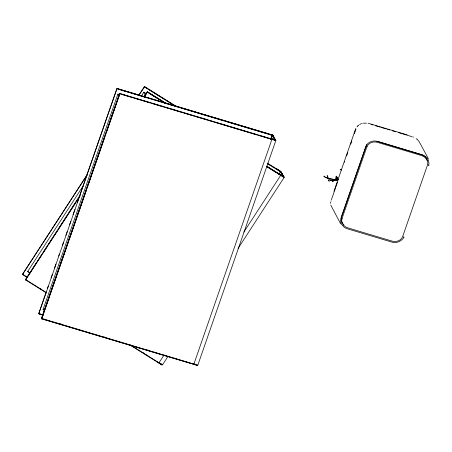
<?xml version="1.0" encoding="UTF-8"?>
<svg xmlns="http://www.w3.org/2000/svg" width="452" height="452" viewBox="0 0 452 452"><rect width="100%" height="100%" fill="white"/><g stroke="black" fill="none" stroke-linecap="round" stroke-linejoin="round"><path stroke-width="0.68" d="M330.457 202.332L330.491 203.417M336.802 177.811L337.198 179.958L335.825 178.596L336.096 176.077L336.791 176.783M329.429 178.907L325.621 177.579L323.796 176.269M330.954 201.406L331.084 200.784M195.004 364.312A3.797 0.791 19.2 0 0 194.462 364.126A5.147 1.057 19.2 0 0 194.196 364.046L193.433 363.905A3.458 0.684 19.1 0 1 192.953 363.781A2.554 0.503 19.1 0 1 192.603 363.685L41.499 318.349L41.77 318.88L41.499 318.349L119.497 93.7L119.933 93.474L41.77 318.88L192.038 363.82M341.927 218.751C340.74 222.785 343.955 226.87 347.797 227.87L392.042 241.102C396.031 242.402 401.218 240.696 402.675 236.52L427.479 165.093C428.965 160.991 425.694 156.618 421.722 155.607L377.476 142.374C373.488 141.075 368.301 142.781 366.843 146.957L341.927 218.751L341.328 217.638L341.362 221.277L343.3 224.469M428.123 164.98L428.654 165.223L428.982 163.358L428.31 159.923L426.479 157.279L423.66 155.302L377.573 141.38C373.16 140.063 367.555 141.922 365.832 146.437L340.887 218.288C339.401 222.808 342.921 227.537 347.232 228.752L391.969 242.131C396.67 243.764 401.958 240.933 404.094 237.108M46.2 292.015L38.793 313.343L39.098 313.931L43.138 315.146M47.358 288.687L48.285 286.02M51.065 278.02L52.223 274.692M54.534 268.025L55.924 264.024M58.703 256.03L59.398 254.03M62.41 245.368L63.568 242.035M65.885 235.368L67.269 231.373M69.585 224.706L70.744 221.373M73.06 214.711L74.913 209.378M77.23 202.716L78.388 199.383M79.083 197.383L116.825 88.75L117.26 88.53L267.94 133.594A2.079 0.412 19.1 0 1 268.143 133.656M44.341 310.196L43.047 309.637L117.887 94.078L119.232 94.479M41.561 318.462L119.56 93.813L119.995 93.587M42.019 317.716L49.426 296.388M50.584 293.054L56.833 275.053M57.76 272.387L67.941 243.057M69.099 239.724L76.275 219.056M76.738 217.728L86.456 189.727M88.078 185.06L95.253 164.398M95.717 163.065L104.745 137.063M107.056 130.396L119.554 94.4M270.669 139.295L272.053 135.295L272.488 135.063M270.725 139.323L272.392 135.012L271.929 134.854M193.919 363.996L271.918 139.346L272.206 139.431A5.147 1.073 19.2 0 1 272.46 139.493M270.522 134.425L271.047 134.538A3.13 0.621 19.1 0 1 272.387 134.905L273.076 135.261L275.861 140.448L197.852 365.075M333.955 191.281L355.758 128.498M334.576 190.637L337.531 182.122M346.622 155.934L347.757 152.663M350.712 144.154L351.848 140.877M354.34 133.713L355.922 129.176M331.423 199.722L334.35 191.286M79.919 196.354L25.594 279.957L26.866 277.765M43.285 314.886L39.239 313.677L39.098 313.931L38.793 313.343L39.115 313.439M366.9 144.482L366.38 145.487L366.979 146.601M87.462 174.229L22.6 274.121L22.764 274.72L22.984 274.483L27.171 277.093M138.894 95.022L144.267 86.744L144.742 86.637L176.517 106.502M87.535 174.359L22.673 274.257L22.764 274.72M138.967 95.152L144.742 86.637L144.267 86.744L175.156 106.09M30.064 273.014L27.674 271.522L83.292 185.693M141.216 96.316L143.9 92.168L146.295 93.666M46.166 292.41L25.504 279.494L80.332 194.863M144.075 96.796L147.098 91.982L147.578 91.875L166.133 103.446M28.018 275.991L29.555 273.63M30.708 271.855L31.855 270.081M33.007 268.307L36.844 262.392M37.996 260.618L41.833 254.708M43.369 252.34L46.822 247.018M48.358 244.656L50.274 241.701M51.042 240.515L52.195 238.741M53.347 236.967L55.263 234.012M56.031 232.831L57.184 231.057M58.336 229.283L60.252 226.328M61.02 225.147L62.941 222.186M63.704 221.005L65.241 218.638M66.009 217.457L67.924 214.502M68.693 213.321L70.229 210.954M70.998 209.773L72.913 206.818M73.682 205.632L75.218 203.27M76.371 201.496L77.902 199.129M78.671 197.948L79.823 196.174M144.674 96.253L146.205 93.886M144.386 97.022L147.578 91.875M278.833 174.048L280.754 171.5L280.319 171.647M130.577 345.046L157.895 362.08A3.311 0.458 34 0 0 158.2 362.267A4.593 0.633 34 0 0 158.703 362.56L159.036 362.741L164.036 355.057M243.848 232.079L280.686 175.319L280.941 175.472M167.878 356.588L162.505 364.866L161.935 364.6A4.701 0.65 34 0 1 160.415 363.628L159.985 363.34A4.859 0.672 34 0 0 159.528 363.046A6.678 0.921 34 0 0 159.302 362.899L159.07 362.758M238.102 248.391L284.144 177.438L281.387 172.319L280.568 171.692A4.831 0.667 34 0 0 280.037 171.353M357.052 126.826L357.312 126.487M357.447 126.323L357.73 126.001M357.877 125.848L358.187 125.549M197.846 365.137L197.535 365.143A1.452 0.294 19.2 0 1 197.225 365.08M358.346 125.407L358.679 125.131M268.121 133.741L117.317 88.637L116.915 88.925L38.883 313.513L39.239 313.677M359.572 124.515L359.95 124.294M275.618 140.058L275.189 140.013A3.322 0.65 19.2 0 1 273.709 139.521M275.844 140.487L275.534 140.487A1.452 0.288 19.1 0 1 275.144 140.402A3.78 0.723 19.2 0 1 273.511 139.849M197.4 365.357L197.061 365.329A2.136 0.458 19.3 0 1 196.439 365.193A4.057 0.819 19.1 0 1 195.462 364.837L195.015 364.657A4.26 0.87 19.2 0 0 194.36 364.414A5.616 1.153 19.2 0 0 194.066 364.312M360.346 124.091L360.956 123.825M361.589 123.594L362.238 123.402M147.098 91.982L147.623 91.959L165.579 103.158M363.368 123.176L366.442 123.17M338.441 179.839L334.649 180.02L330.011 178.919L330.457 178.93C329.412 179.427 325.496 178.263 329.344 178.839L328.711 178.789L329.344 178.839M338.339 179.41L334.757 179.608L328.949 178.235L327.79 177.664L327.237 175.574L327.627 176.8L327.48 176.15C328.344 178.935 324.824 177.139 323.96 176.054M329.954 180.467L333.983 180.275L337.774 179.433L337.503 179.817L333.491 180.602L332.615 181.67L333.051 180.681L330.056 180.676M428.654 165.223L429.05 165.223M284.116 177.444L283.579 177.173M193.241 364.029L192.936 363.973A2.396 0.475 19.1 0 1 192.563 363.883L192.315 363.815M271.918 139.346L271.432 139.256M271.149 134.668L270.765 134.583M271.228 135.091L270.793 135.001A5.599 1.113 19.1 0 1 269.929 134.769L268.369 134.244M271.155 138.679L272.268 138.95A6.627 1.367 19.2 0 1 272.601 139.035A5.158 1.011 19.1 0 1 273.302 139.306M270.867 138.9L271.279 138.979M271.381 138.837L272.302 139.052M284.02 176.969L283.647 176.783A4.108 0.571 34 0 1 282.342 175.947L281.89 175.642A5.447 0.751 34 0 0 281.37 175.297A7.288 1.006 34 0 0 281.121 175.15L280.895 174.952M161.991 364.967L161.624 364.781M193.45 364.075L194.044 364.244A6.633 1.339 19.2 0 1 194.383 364.346A4.978 0.983 19.1 0 1 194.97 364.561L195.648 364.798A3.565 0.718 19.1 0 0 195.965 364.917M269.98 134.38L268.573 133.899A2.768 0.571 19.1 0 0 268.398 133.798A2.045 0.446 19.1 0 0 268.115 133.707M269.595 134.476L268.669 134.148M368.075 123.193L407.122 134.865M375.595 125.769L380.256 127.165M381.59 127.56L386.257 128.956M387.59 129.357L389.584 129.95M371.058 124.413L372.962 124.984M406.913 135.137L411.987 136.657M392.251 130.747L395.585 131.747M398.252 132.543L406.246 134.933M376.878 141.267L421.541 154.635M119.808 89.592L130.588 92.818M131.939 93.219L144.742 97.05M164.952 103.096L174.387 105.915M175.732 106.322L179.105 107.327M181.8 108.135L192.58 111.356M193.931 111.763L206.055 115.39M207.406 115.791L218.186 119.017M219.531 119.418L222.904 120.424M225.599 121.232L236.379 124.458M237.724 124.859L254.572 129.899M257.267 130.707L261.985 132.114M263.33 132.521L266.703 133.526M270.539 138.521L270.793 138.594A2.401 0.469 19.1 0 0 271.132 138.662M121.136 94.135L133.267 97.762M134.611 98.169L139.329 99.581M140.679 99.982L145.397 101.395M146.742 101.796L150.109 102.802M152.804 103.61L163.59 106.836M164.935 107.237L181.783 112.277M184.478 113.079L193.914 115.904M196.609 116.712L207.389 119.933M208.739 120.339L213.457 121.746M214.802 122.153L225.588 125.373M226.932 125.78L239.063 129.408M240.407 129.809L251.193 133.035M252.538 133.436L255.911 134.447M258.606 135.25L269.386 138.476M43.047 309.637L44.392 310.038M39.036 313.824L42.403 314.829M59.986 323.83L62.003 324.434M103.785 336.926L105.808 337.531M147.589 350.029L149.606 350.633M42.386 318.971L191.309 363.51M192.366 363.922L192.456 363.95A2.079 0.412 19.1 0 0 192.75 364.029A3.011 0.61 19.2 0 0 193.168 364.137L194.077 364.346M270.206 138.419L270.68 138.657A2.079 0.407 19.1 0 0 270.957 138.724M270.494 138.6L119.933 93.474L119.497 93.7L270.607 139.041A2.554 0.503 19.1 0 0 270.951 139.131M272.33 135.199L273.285 135.679M412.851 136.922L413.535 137.188M273.313 139.295L273.872 139.504A2.452 0.503 19.1 0 0 274.94 139.871M194.993 364.34L195.479 364.527M273.692 139.532L273.177 139.34A4.26 0.876 19.2 0 0 272.584 139.114M273.477 139.871L272.991 139.691A3.797 0.74 19.1 0 0 272.466 139.532M421.948 154.782L422.727 155.132M340.486 169.511L341.554 170.025M25.594 279.957L25.459 279.409L25.719 279.539M403.19 236.803L403.709 237.08M280.686 175.319L280.347 175.133M157.618 362.221L157.776 362.323A2.853 0.395 34 0 0 158.098 362.504L158.189 362.555M283.472 176.619L283.432 176.596A3.113 0.429 34 0 1 282.506 175.997L282.184 175.845M161.443 364.617L161.409 364.594A3.113 0.429 34 0 1 160.477 363.996L159.991 363.668A6.594 0.91 34 0 0 159.37 363.267A8.611 1.192 34 0 0 159.076 363.075L158.974 363.012M279.618 170.805L279.279 170.613A6.577 0.91 34 0 1 278.585 170.201M158.098 362.504L158.454 362.702M27.674 271.522L30.041 272.867M280.387 174.721L280.313 174.681A3.791 0.525 34 0 1 279.952 174.466M278.76 170.607L278.788 170.624A4.848 0.672 34 0 1 278.246 170.302M280.477 174.704L280.963 175.048M423.095 155.33L425.287 157.07L426.841 159.635M158.556 362.758L159.098 363.148A7.283 1.006 34 0 1 159.347 363.306A5.447 0.751 34 0 1 159.867 363.645L160.161 363.843M280.895 175.009L280.121 174.506A2.853 0.395 34 0 1 279.805 174.319L279.364 174.048M158.94 363.052L158.29 362.679A3.797 0.525 34 0 1 157.923 362.47A2.689 0.373 34 0 1 157.669 362.312L157.336 362.046M278.398 170.082L278.099 169.839M276.449 168.754L276.963 169.133A2.865 0.395 34 0 1 277.358 169.393L277.974 169.754M22.882 274.302L22.6 274.121L22.984 274.483M267.516 163.245L276.788 169.025A2.695 0.373 34 0 1 276.991 169.093M278.296 170.02L277.986 169.822M145.12 87.247L147.516 88.739M148.714 89.485L151.109 90.976M152.307 91.722L160.686 96.948M162.483 98.073L164.279 99.191M166.076 100.31L167.873 101.429M169.071 102.175L171.461 103.672M172.658 104.418L175.054 105.909M269.042 164.511L270.838 165.635M272.635 166.754L273.833 167.5M267.352 163.579L276.754 169.443A2.345 0.322 34 0 1 277.059 169.647L278.246 170.421A9.3 1.288 34 0 0 278.449 170.551A7.164 0.989 34 0 0 279.206 171.003L279.669 171.263A2.531 0.35 34 0 1 280.364 171.675M266.714 166.161L279.698 174.314A2.689 0.384 34.1 0 0 279.969 174.489M266.753 166.24L279.325 174.082M147.358 92.112L148.555 92.858M150.352 93.976L152.149 95.101M153.347 95.847L155.143 96.965M156.934 98.084L158.731 99.203M160.528 100.327L161.726 101.073M164.121 102.564L165.319 103.31M267.098 166.771L269.488 168.268M270.686 169.014L275.477 171.997M277.274 173.122L279.07 174.24M164.217 102.745L147.149 92.067M266.584 166.573L279.534 174.653A3.311 0.458 34 0 0 279.844 174.839M22.719 274.635L26.956 277.33M40.087 288.5L41.285 289.246M132.283 345.989L134.08 347.108M143.058 352.707L144.256 353.453M146.651 354.944L147.849 355.696M25.549 279.873L46.55 293.026M129.165 344.537L157.302 362.08M280.997 175.014L281.099 175.077A8.611 1.192 34 0 1 281.393 175.263A6.588 0.91 34 0 1 282.014 175.67L282.257 175.828M278.031 169.794L277.539 169.46A4.085 0.627 34.1 0 0 276.974 169.025M281.624 175.913L282.048 176.207M160.234 363.894L160.313 363.945A4.113 0.571 34 0 0 161.63 364.792M280.33 171.658L283.076 176.749M416.128 138.764L416.467 139.058M343.588 224.746L343.887 225.006M416.874 138.9L419.077 141.521L428.338 158.641M335.825 178.591L337.198 179.958M336.469 176.918L337.107 177.715M117.887 94.078L119.17 96.09M336.604 176.766L337.147 177.647M366.843 146.957L366.244 145.849L341.441 217.276L342.045 218.384M340.667 223.881L330.768 205.095M272.511 135.091L275.07 139.832M274.635 140.058L272.07 135.306A2.339 0.475 19.2 0 0 271.33 135.114M284.054 176.947L280.754 171.438A3.848 0.531 34 0 0 279.596 170.726L279.07 170.427A5.435 0.751 34 0 1 278.483 170.076M280.805 171.557L283.557 176.636M117.317 88.637L116.825 88.75L267.996 134.108A1.87 0.401 19.1 0 1 268.369 134.216M161.415 363.815L162.025 364.945M143.9 92.168L145.143 95.197M426.954 159.98L427.129 160.692M336.503 177.003L337.186 179.715M344.435 161.353L344.61 162.223M280.376 175.167A4.593 0.65 34.1 0 1 279.867 174.867M279.726 174.613A2.316 0.305 33.9 0 1 279.528 174.495M280.895 175.325A9.226 1.277 34 0 1 281.217 175.529M280.924 175.432A6.678 0.921 34 0 1 281.155 175.579A4.859 0.723 34.2 0 1 281.636 175.862M159.918 363.176A7.175 0.994 34 0 1 160.251 363.397M282.071 176.167A8.034 1.113 34 0 0 282.274 176.308L282.449 176.342A4.288 0.655 34.1 0 0 282.692 176.546M283.489 177.06A4.108 0.508 34 0 1 282.359 176.337M161.483 364.21A2.52 0.35 34 0 1 161.279 364.08M279.15 170.833A4.831 0.667 34 0 1 279.551 171.065M279.991 171.054A3.028 0.384 33.9 0 1 280.489 171.359M279.833 170.986A5.78 0.734 33.7 0 1 280.031 171.099M278.72 170.398A8.678 1.254 34.2 0 1 278.517 170.274M278.37 169.901A7.294 0.91 33.8 0 1 278.223 169.811M276.81 169.359A4.605 0.638 34 0 1 277.358 169.72M270.827 138.871A1.848 0.345 18.9 0 1 270.556 138.804M271.347 138.804A3.006 0.576 19 0 1 270.94 138.707M271.449 139.267A3.458 0.701 19.2 0 1 270.974 139.154M272.268 138.979A5.616 1.203 19.3 0 1 272.573 139.069M272.499 139.312A5.616 1.136 19.2 0 1 272.895 139.442M194.767 364.035A5.61 1.147 19.2 0 1 195.032 364.126M274.07 139.928A3.48 0.746 19.1 0 1 273.827 139.837M195.428 364.572A6.475 1.299 19.1 0 0 195.688 364.668A3.396 0.723 19.1 0 0 197.281 365.137M196.739 365.182A1.712 0.373 19.2 0 1 196.191 365.018M271.369 134.769A3.17 0.582 18.9 0 1 271.985 134.928M270.776 134.798A3.791 0.718 19.1 0 1 271.449 134.962M270.748 134.566A5.141 1.011 19.1 0 1 269.968 134.363M270.539 134.442A4.254 0.859 19.2 0 1 269.872 134.267L268.686 133.843A3.006 0.571 19.2 0 0 268.143 133.679M268.268 134.007A3.452 0.684 19.2 0 0 268.047 133.933A2.559 0.514 19.2 0 0 267.799 133.849M328.514 180.563L329.237 181.088L328.514 180.563M340.26 169.415L340.582 169.856L340.26 169.415M336.322 179.235L336.457 179.952L337.299 179.885L337.808 179.15L337.531 178.856L336.322 179.235M333.299 180.738L333.536 180.585L333.299 180.738M333 180.93L332.576 181.557L333 180.93M337.655 179.568L336.457 179.941L337.655 179.568M337.706 179.444L337.367 179.54L337.706 179.444M337.525 178.856L337 178.964L337.531 178.856M334.017 180.269L333.57 180.337L334.017 180.269M337.785 178.523L336.339 176.325L337.791 178.517M161.494 364.64L161.443 364.182L161.488 364.64M327.802 177.314L327.773 176.738L327.796 177.365"/></g></svg>
